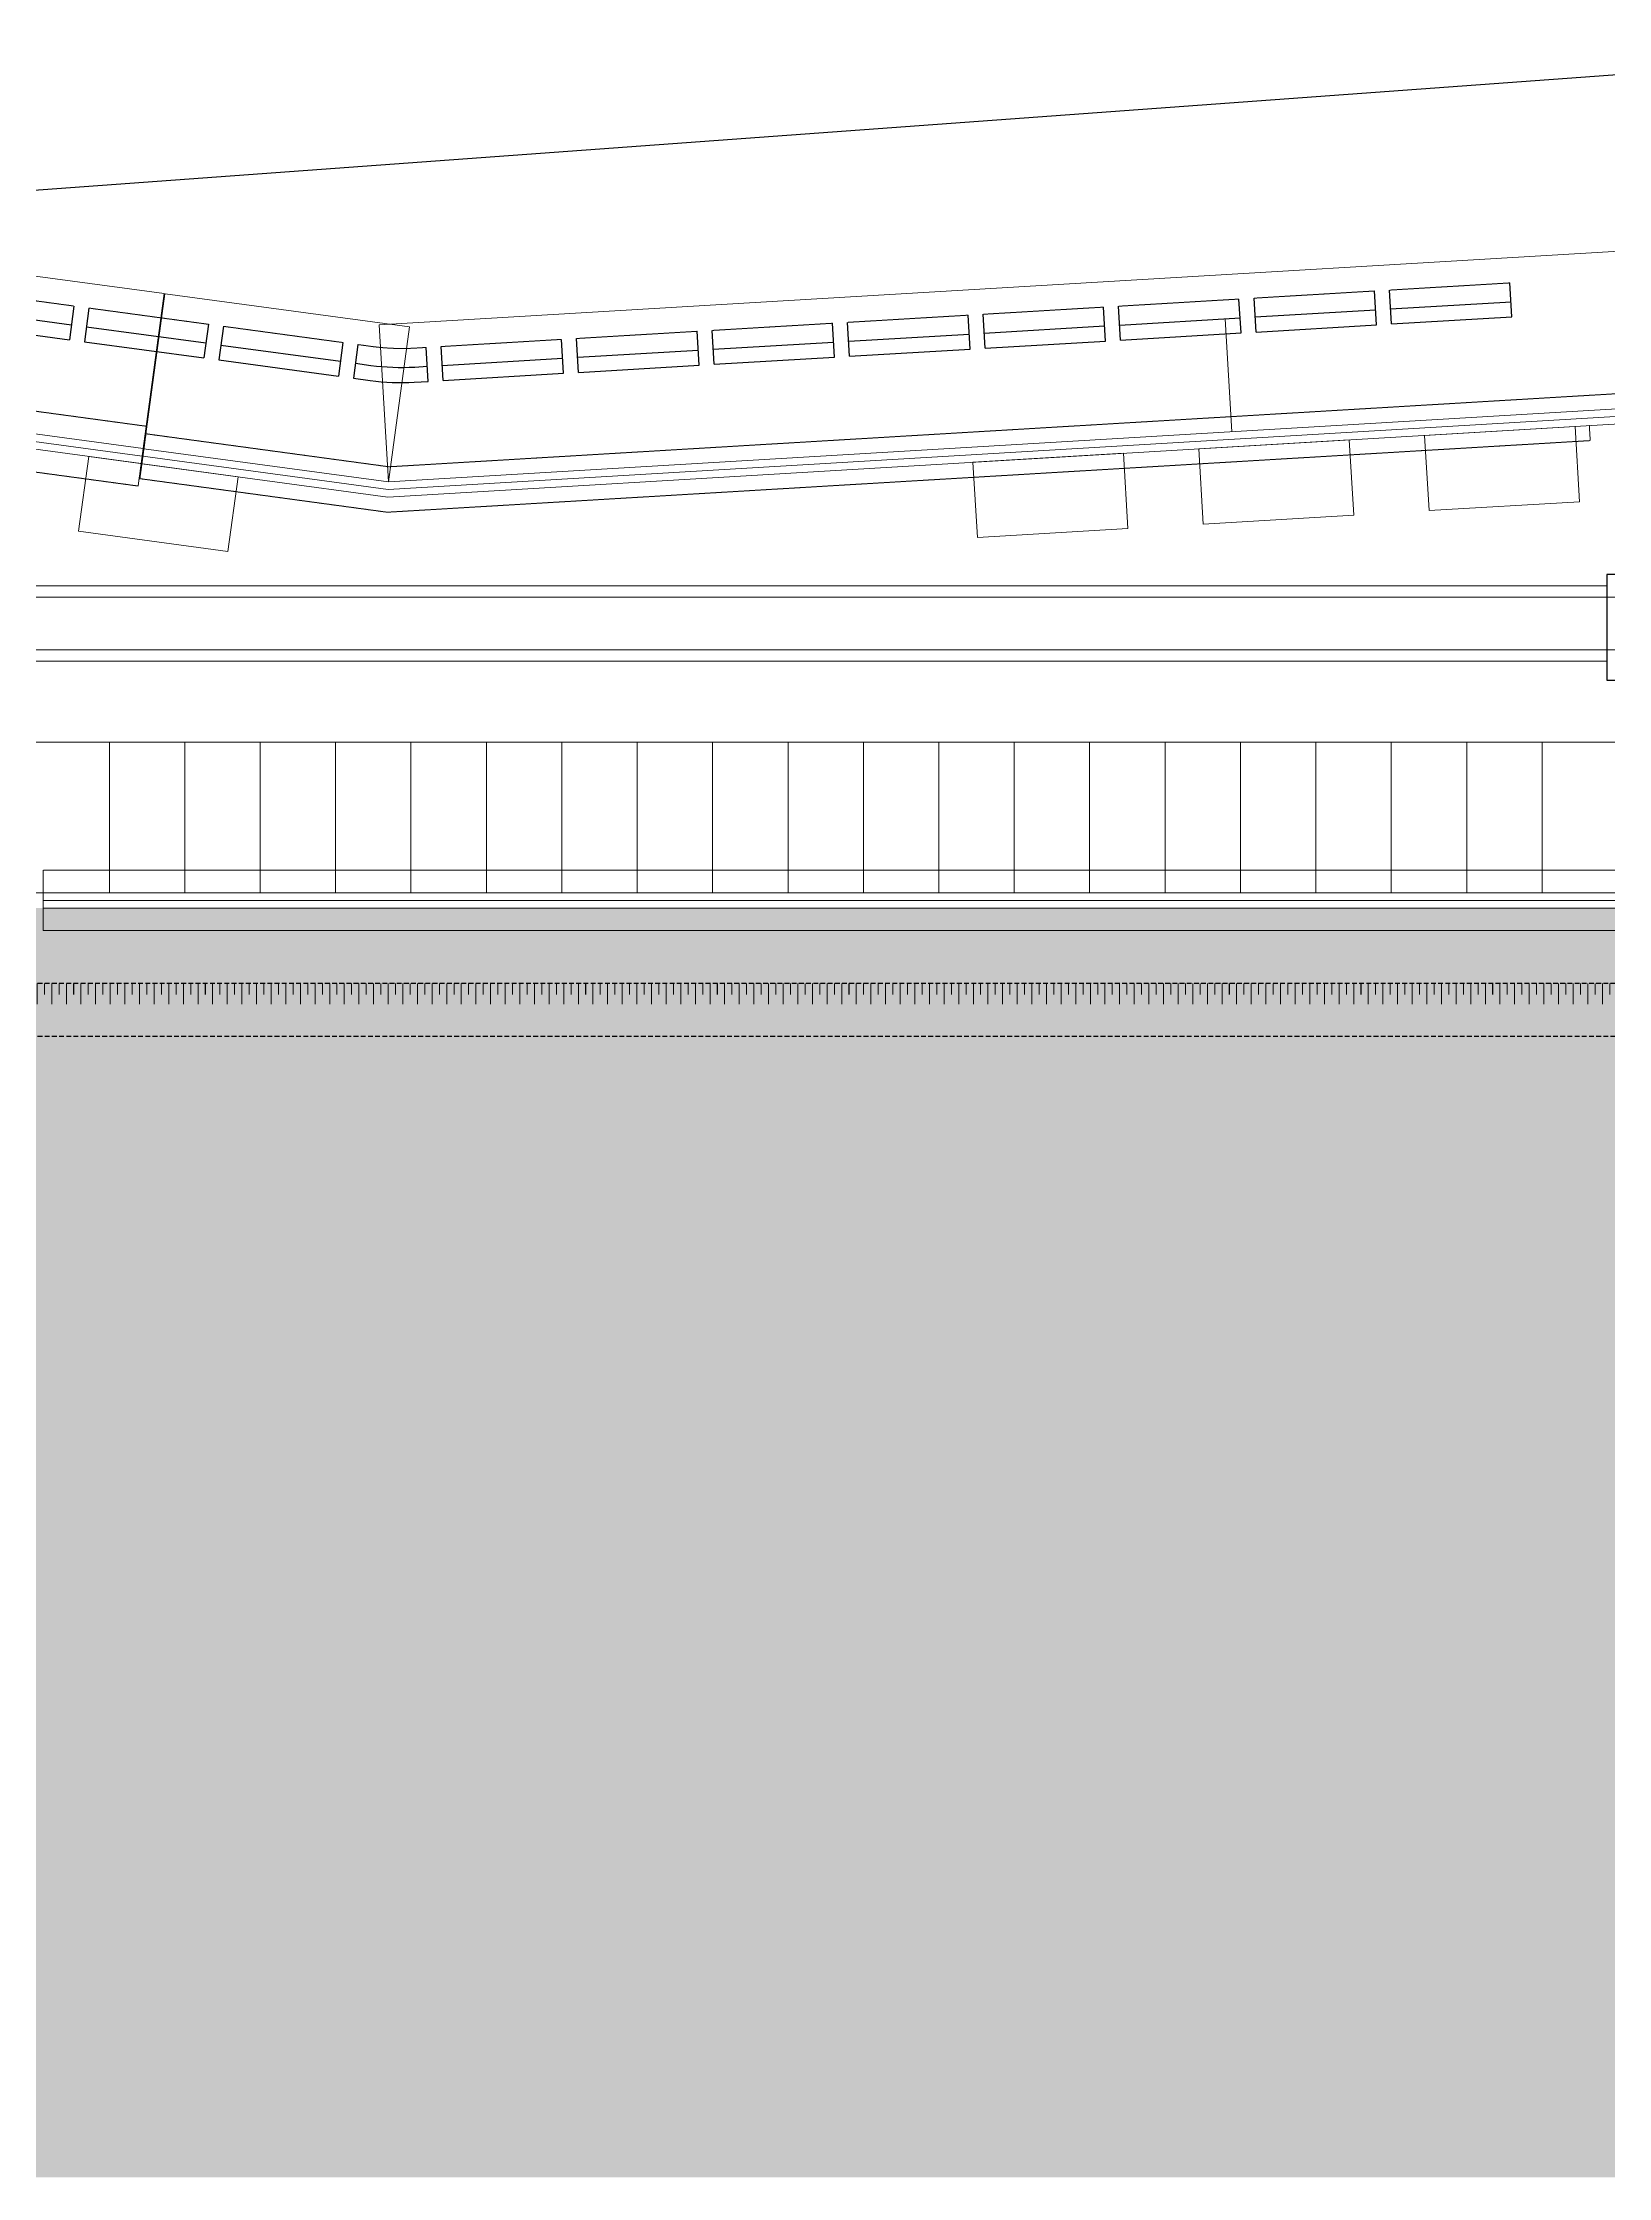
# Model space of a CAD drawing. Header units: millimetres. Extents: x -223101 to 128452, y -22249 to 35606.
# Drawn here: x -110195 to -89432, y -22249 to 6050 of the extents above; entities that cross this region are included whole.
import ezdxf

# ---------------------------------------------------------------- set-up
doc = ezdxf.new("R2010")
doc.units = ezdxf.units.MM
doc.linetypes.add('DASHED', pattern=[19.049999999999997, 12.7, -6.349999999999999])
doc.linetypes.add('DASHED2', pattern=[0.375, 0.25, -0.125])
doc.layers.get('Defpoints').update_dxf_attribs({"color": 6})
for name, color, linetype in [('0-MEP VIA HE', 4, 'Continuous'), ('00-Mepduong', 21, 'Continuous'), ('4', 4, 'DASHED'), ('Layer1', 113, 'Continuous')]:
    doc.layers.add(name, color=color, linetype=linetype)
for name, color, linetype, lineweight in [('1', 1, 'Continuous', 18), ('1.Fence Wall', 2, 'Continuous', 15), ('7', 7, 'Continuous', 15), ('ARC_DIM 250', 255, 'Continuous', 5), ('Foundation', 3, 'DASHED2', 9), ('L1-DRAINAGE-LONG_DITCH', 12, 'Continuous', 9), ('TAN CANG-profile- REVISE1$0$8', 17, 'Continuous', 0)]:
    doc.layers.add(name, color=color, linetype=linetype, lineweight=lineweight)
doc.layers.add('ARC-PAKING-AR', color=9, linetype='Continuous', lineweight=0, true_color=0x808080)
doc.styles.add('Metro-Text', font='arial.ttf')
doc.dimstyles.new('A3-250', dxfattribs={"dimscale": 0.25, "dimtxt": 1.6, "dimasz": 1.2, "dimexe": 0.5, "dimexo": 1, "dimgap": 0.5, "dimtad": 3, "dimdec": 0, "dimlfac": 1000, "dimdsep": 46, "dimtxsty": 'Metro-Text', "dimcen": 0, "dimclrd": 256, "dimclre": 256, "dimclrt": 2, "dimazin": 0, "dimtfac": 1, "dimtdec": 0, "dimtix": 1, "dimtmove": 2, "dimatfit": 3, "dimfxl": 6, "dimtfill": 1, "dimtfillclr": 11, "dimtolj": 1, "dimlwd": -1, "dimlwe": -1, "dimarcsym": 2})

# ---------------------------------------------------------------- blocks, each defined once
blk = doc.blocks.new('pk')
at = {"layer": 'ARC-PAKING-AR'}
for points in [[(-160.0103871354368, -4.676432172069326), (-160.0696331374347, -3.678188759018667), (-158.0731463111006, -3.559696756536141), (-158.0139003093354, -4.557940168539062)], [(-177.9200355608482, -4.946050232974812), (-177.7854451772291, -3.95514891075436), (-175.803642534418, -4.224329675547779), (-175.9382329166401, -5.215230996836908)], [(-165.9998791711405, -5.031887068063952), (-166.0591251715086, -4.033643654664047), (-164.0626383470371, -3.915151652530767), (-164.0033923450392, -4.91339506523218)], [(-163.0051331529394, -4.854159619193524), (-163.0643791551702, -3.855916207423434), (-161.0678923293017, -3.737424204126), (-161.0086463277694, -4.735667617293075)], [(-177.51203894848, -9.741315611754544), (-178.5120389349759, -9.741145514301024), (-178.5116987368092, -7.741145542939194), (-177.5116987512447, -7.741315641324036)], [(-176.5120389640797, -9.741487294319086), (-177.5120389489457, -9.741317194886506), (-177.5116987510119, -7.741317224455997), (-176.511698765913, -7.74148732284084)], [(-175.5120389785152, -9.741658975020982), (-176.5120389645454, -9.741488877334632), (-176.5116987649817, -7.741488905739971), (-175.511698781047, -7.74165900493972)], [(-174.5120389936492, -9.74183065770194), (-175.5120389775839, -9.74166055826936), (-175.5116987808142, -7.741660588071682), (-174.5116987954825, -7.741830686107278)], [(-173.512039006222, -9.742002338520251), (-174.5120389931835, -9.74183224036824), (-174.5116987952497, -7.74183226947207), (-173.511698809918, -7.742002367507666)], [(-172.5120390220545, -9.742174020619132), (-173.5120390073862, -9.742003921885043), (-173.5116988094524, -7.742003949708305), (-172.5116988257505, -7.742174049839377)], [(-171.5120390360244, -9.742345702135935), (-172.5120390229858, -9.742175603983924), (-172.5116988248192, -7.742175632389262), (-171.5116988397203, -7.742345731006935)], [(-170.5120390520897, -9.742517384001985), (-171.5120390371885, -9.742347285384312), (-171.5116988392547, -7.74234731332399), (-170.5116988536902, -7.742517411592416)], [(-169.5120390665252, -9.742689066217281), (-170.5120390520897, -9.742518966668285), (-170.5116988534573, -7.742518994840793), (-169.5116988678928, -7.742689093574882)], [(-168.5120390802622, -9.742860746686347), (-169.5120390674565, -9.74269064818509), (-169.5116988688242, -7.74269067728892), (-168.5116988820955, -7.742860774742439)], [(-167.5120390960947, -9.743032428435981), (-168.5120390795637, -9.742862329469062), (-168.5116988832597, -7.742862358223647), (-167.5116988976952, -7.743032457539812)], [(-166.5120391109958, -9.743204110767692), (-167.5120390953962, -9.743034011451527), (-167.5116988986265, -7.743034041021019), (-166.5116989118978, -7.743204138474539)], [(-165.512039125897, -9.743375791818835), (-166.5120391109958, -9.743205693899654), (-166.511698913062, -7.743205721839331), (-165.5116989277303, -7.743375820689835)], [(-164.5120391389355, -9.743547472637147), (-165.5120391251985, -9.743377374834381), (-165.5116989286616, -7.743377404054627), (-164.51169894333, -7.743547503137961)], [(-163.5120391556993, -9.74371915590018), (-164.5120391412638, -9.743549056584015), (-164.5116989428643, -7.743549085455015), (-163.511698957067, -7.743719183374196)], [(-162.512039169902, -9.743890837067738), (-163.5120391550008, -9.743720738450065), (-163.5116989566013, -7.74372076720465), (-162.5116989715025, -7.743890865822323)], [(-161.5120391838718, -9.744062518700957), (-162.5120391692035, -9.743892418802716), (-162.5116989698727, -7.743892448022962), (-161.511698987335, -7.744062546291389)], [(-160.5120391997043, -9.744234200567007), (-161.5120391845703, -9.744064101134427), (-161.5116989866365, -7.744064130354673), (-160.5116990027018, -7.744234229438007)], [(-159.5120392122772, -9.744405880803242), (-160.5120392004028, -9.744235783815384), (-160.5116990022361, -7.744235812337138), (-159.5116990152746, -7.744405909557827)], [(-158.5120392278768, -9.744577563134953), (-159.5120392129757, -9.74440746451728), (-159.5116990164388, -7.744407493970357), (-158.51169903134, -7.744577592355199)], [(-157.5120392425451, -9.744749244186096), (-158.5120392295066, -9.744579146732576), (-158.5116990306415, -7.74457917525433), (-157.5116990457755, -7.744749273289926)]]:
    blk.add_lwpolyline(points, close=True, dxfattribs=at)
blk = doc.blocks.new('trench thủ đức')
at = {"layer": '7'}
for p, q in [((-699.8224980831146, -1300.010095961392), (-499.8224971294403, -1300.010096080601)), ((-699.8224976062775, -2000.020377464592), (-499.8224980831146, -2000.020378418267))]:
    blk.add_line(p, q, dxfattribs=at)
at = {"layer": 'L1-DRAINAGE-LONG_DITCH', "ltscale": 2}
for points in [[(-24359.836820364, -1150.359066672623), (-699.8224959373474, -1150.020123846829)], [(-699.822496175766, -1300.020123489201), (-24359.836820364, -1300.359066672623)], [(-24359.83681988716, -2000.3590663746), (-699.822496175766, -2000.020096965134)], [(-699.8224964141846, -2150.020123548806), (-24359.83681964874, -2150.359066195786)]]:
    blk.add_lwpolyline(points, dxfattribs=at)
at = {"layer": 'Layer1'}
blk.add_lwpolyline([(-699.822496175766, -2400.010095901787), (700.1775028705597, -2400.010095961392), (700.1775031089783, -1000.010095544159), (-699.8224959373474, -1000.010096020997)], close=True, dxfattribs=at)
blk = doc.blocks.new('*D28')
at = {"layer": 'ARC_DIM 250', "transparency": 16777216}
for p, q in [((-94514.59763037572, 2389.56652599167), (-94425.50957484779, 892.8154848682952)), ((-94514.36589785061, 2389.880849875344), (-94514.49067595166, 2389.87342296326)), ((-94425.24219284068, 892.5308687596216), (-94425.36697094173, 892.5234418475375))]:
    blk.add_line(p, q, dxfattribs=at)
for points in [[(-94514.5477187097, 2389.569496781836), (-94514.64754204176, 2389.563555201503), (-94514.61545511673, 2389.865995987844)], [(-94425.45966318177, 892.818455658462), (-94425.55948651383, 892.8125140781285), (-94425.4917501068, 892.5160148721216)]]:
    blk.add_solid(points, dxfattribs=at)
at = {"layer": 'Defpoints', "color": 0, "transparency": 16777216}
for p in [(-94514.61545618076, 2389.865995924512), (-94425.49175117083, 892.5160148087898), (-94425.4917501068, 892.5160148721216)]:
    blk.add_point(p, dxfattribs=at)
at = {"layer": 'ARC_DIM 250', "color": 2, "transparency": 16777216, "insert": (-94469.72495505912, 1641.210566847099), "char_height": 0.4, "attachment_point": 5, "rotation": 273.40628093903183, "style": 'Metro-Text', "bg_fill": 3, "box_fill_scale": 1.1, "bg_fill_color": 256, "bg_fill_true_color": 13158600, "bg_fill_transparency": 0}
blk.add_mtext('\\A1;1500000', dxfattribs=at)
blk = doc.blocks.new('*U19')
at = {"layer": '1', "flags": 128}
for points in [[(0.1972853749381139, 4.880044351686375e-05), (0.1974214222710572, -0.2707675525896301)], [(0.2944278680043632, 9.760128839655935e-05), (0.2945010471179783, -0.1455720482350103)], [(0.100142881703016, -9.56458384715475e-11), (0.1002160602401598, -0.1456696495384672)]]:
    blk.add_lwpolyline(points, dxfattribs=at)
blk = doc.blocks.new('*D23')
at = {"layer": 'ARC_DIM 250', "transparency": 16777216}
for p, q in [((-80590.09067321423, 3804.352772663089), (-105732.6650843407, 2307.842664886828)), ((-80465.94484307813, 1723.652058194257), (-80589.79863019346, 3804.495376569134)), ((-105609.1181941969, 227.1063009360623), (-105732.9719813123, 2307.949619310929))]:
    blk.add_line(p, q, dxfattribs=at)
for points in [[(-80590.09364400439, 3804.402684329118), (-80590.08770242408, 3804.302860997061), (-80589.79120321805, 3804.370597404061)], [(-105732.6680551308, 2307.892576552857), (-105732.6621135505, 2307.7927532208), (-105732.9645543369, 2307.824840145856)]]:
    blk.add_solid(points, dxfattribs=at)
at = {"layer": 'Defpoints', "color": 0, "transparency": 16777216}
for p in [(-105732.9645543369, 2307.824840145856), (-80465.92998912733, 1723.402499864111), (-105609.1033402461, 226.8567426059162)]:
    blk.add_point(p, dxfattribs=at)
at = {"layer": 'ARC_DIM 250', "color": 2, "transparency": 16777216, "insert": (-93161.39744019453, 3056.426366327606), "char_height": 0.4, "attachment_point": 5, "rotation": 3.4062809338920625, "style": 'Metro-Text', "bg_fill": 3, "box_fill_scale": 1.1, "bg_fill_color": 256, "bg_fill_true_color": 13158600, "bg_fill_transparency": 0}
blk.add_mtext('\\A1;25187672', dxfattribs=at)
blk = doc.blocks.new('*D24')
at = {"layer": 'ARC_DIM 250', "transparency": 16777216}
for p, q in [((-118740.8971833617, 2008.454913519705), (-118462.0319224644, 4064.204532521515)), ((-108583.0426269322, 2723.979913707724), (-118461.7514476725, 4064.040340892223)), ((-108861.593807973, 668.3138341801023), (-108582.7285470757, 2724.063453181911))]:
    blk.add_line(p, q, dxfattribs=at)
for points in [[(-118461.7447266596, 4064.089887112917), (-118461.7581686855, 4063.990794671527), (-118462.0487249967, 4064.080666969776)], [(-108583.0359059193, 2724.029459928419), (-108583.0493479451, 2723.930367487028), (-108582.745349608, 2723.939587630171)]]:
    blk.add_solid(points, dxfattribs=at)
at = {"layer": 'Defpoints', "color": 0, "transparency": 16777216}
for p in [(-118462.0487249967, 4064.080666969776), (-118740.9307884263, 2008.207182416225), (-108861.6274130376, 668.0661030766223)]:
    blk.add_point(p, dxfattribs=at)
at = {"layer": 'ARC_DIM 250', "color": 2, "transparency": 16777216, "insert": (-113522.3527822289, 3394.336368547158), "char_height": 0.4, "attachment_point": 5, "rotation": 352.27490240658784, "style": 'Metro-Text', "bg_fill": 3, "box_fill_scale": 1.1, "bg_fill_color": 256, "bg_fill_true_color": 13158600, "bg_fill_transparency": 0}
blk.add_mtext('\\A1;9969785', dxfattribs=at)
blk = doc.blocks.new('*D20')
at = {"layer": 'ARC_DIM 250', "transparency": 16777216}
for p, q in [((-108851.6845637634, 666.9696313660588), (-108572.819302745, 2722.719251027027)), ((-105330.5185540195, 2282.770553896182), (-108572.5388279531, 2722.55505939773)), ((-105609.0697351815, 227.1044737093944), (-105330.204474163, 2282.854093370364))]:
    blk.add_line(p, q, dxfattribs=at)
for points in [[(-108572.5321069402, 2722.604605618424), (-108572.545548966, 2722.505513177033), (-108572.8361052773, 2722.595385475288)], [(-105330.5118330066, 2282.820100116876), (-105330.5252750325, 2282.721007675485), (-105330.2212766954, 2282.730227818625)]]:
    blk.add_solid(points, dxfattribs=at)
at = {"layer": 'Defpoints', "color": 0, "transparency": 16777216}
for p in [(-108572.8361052773, 2722.595385475288), (-108851.7181688281, 666.7219002625807), (-105609.1033402461, 226.8567426059162)]:
    blk.add_point(p, dxfattribs=at)
at = {"layer": 'ARC_DIM 250', "color": 2, "transparency": 16777216, "insert": (-106951.4844175744, 2502.989183081645), "char_height": 0.4, "attachment_point": 5, "rotation": 352.27490240571854, "style": 'Metro-Text', "bg_fill": 3, "box_fill_scale": 1.1, "bg_fill_color": 256, "bg_fill_true_color": 13158600, "bg_fill_transparency": 0}
blk.add_mtext('\\A1;3272313', dxfattribs=at)

msp = doc.modelspace()

# ---------------------------------------------------------------- hatches: boundary and pattern name
at = {"layer": 'TAN CANG-profile- REVISE1$0$8'}
h = msp.add_hatch(dxfattribs=at)
h.set_pattern_fill('GRASS', color=256, scale=69.99999999999996, angle=-61.06045100000868)
h.set_pattern_definition([(90, (-68749.99999894237, 249297.8143142943), (-1257.2358568, 1257.235856799999), [333.3749999999998, -2181.096713599999]), (45, (-68749.99999894237, 249297.8143142943), (-1257.235856949681, 1257.235856949681), [333.3749999999997, -1444.624999999998]), (135, (-68749.99999894237, 249297.8143142943), (-1257.235856949681, -1257.235856949681), [333.3749999999999, -1444.624999999999])])
h.paths.add_polyline_path([(9582.210082958336, -9609.04084289237), (9581.942400260246, -8049.891025039833), (9581.942399949417, -8048.910782068269), (9582.210082532023, -9608.060599711956)], flags=16)
edge = h.paths.add_edge_path(flags=16)
edge.add_arc((-62772.1654053455, -13395.44649859029), 457.7904711896107, 35.00000001340073, 144.9999999770538)
edge.add_arc((-63522.16540557554, -13395.44649855723), 457.7904709457905, 35.00000000198852, 144.9999999770538)
edge.add_arc((-64272.16540525097, -13395.44649903476), 457.7904710195357, 35.00000008892122, 144.9999999380741)
edge.add_arc((-65022.16540530801, -13395.44649931462), 457.7904714703035, 35.00000006827929, 144.9999999188712)
edge.add_arc((-65772.16540548031, -13395.44649938587), 457.790471251065, 35.00000008584463, 144.9999998990944)
edge.add_arc((-66522.16540555947, -13395.44649913313), 457.7904714457218, 35.00000003930171, 144.9999999252722)
edge.add_arc((-67272.16540562513, -13395.44649791927), 457.7904704335684, 34.99999995018653, 145.0000000090587)
edge.add_arc((-68022.16540505632, -13395.44649785315), 457.79047045815, 34.99999997916411, 145.000000087592)
edge.add_arc((-68772.16540524235, -13395.4464988854), 457.7904709826631, 35.00000004545487, 144.9999999252722)
edge.add_arc((-69522.16540520603, -13395.44649884128), 457.7904710072448, 35.00000007443242, 144.9999999444751)
edge.add_arc((-70272.16540484584, -13395.44649889041), 457.790470994954, 35.00000005994366, 144.9999999578509)
edge.add_arc((-71022.16540520487, -13395.44649960962), 457.7904717387055, 35.00000010866906, 144.9999998670895)
edge.add_arc((-71772.16540524841, -13395.44649892859), 457.7904710072448, 35.00000007443242, 144.9999999706528)
edge.add_arc((-71831.58522182063, -13583.56387859432), 550.197256988907, 125.0000001812105, 234.9999997965789)
edge.add_arc((-71884.58757880807, -14409.25908536569), 457.7904706896794, 124.9999999760875, 235.0000000291224)
edge.add_arc((-71884.58757778665, -15159.25908528536), 457.7904710195357, 125.0000000889212, 234.9999999380741)
edge.add_arc((-71884.58757842111, -15909.25908516685), 457.7904708300258, 125.0000000035268, 235.0000000291224)
edge.add_arc((-71848.23352927773, -16453.08503373375), 343.3110355949394, 150.5438045187122, 260.5438042389884)
edge.add_arc((-71529.63730605121, -16529.15315887122), 457.7904710072448, 215.0000000744324, 324.9999999054954)
edge.add_arc((-70779.63730652689, -16529.15315861336), 457.7904712756468, 215.0000001148222, 324.9999998990943)
edge.add_arc((-70029.63730635436, -16529.15315854212), 457.7904717018329, 215.0000000652026, 324.9999998734905)
edge.add_arc((-69279.63730640418, -16529.15315954736), 457.7904707388428, 215.0000000340426, 325.0000000096326)
edge.add_arc((-68529.63730634691, -16529.15315926739), 457.7904709703722, 215.000000030966, 324.9999999706528)
edge.add_arc((-67779.63730611687, -16529.15315930045), 457.7904709580814, 215.0000000164773, 324.9999999834548)
edge.add_arc((-67029.63730615319, -16529.15315934457), 457.7904709457905, 215.0000000019885, 324.9999999770538)
edge.add_arc((-66279.63730615366, -16529.1531589604), 457.7904712264833, 215.0000000568671, 324.9999999316731)
edge.add_arc((-65529.63730598113, -16529.15315888915), 457.7904712264833, 215.0000000568671, 324.9999998990943)
edge.add_arc((-64779.63730634155, -16529.15315884002), 457.7904712633559, 215.0000001003334, 324.9999999188711)
edge.add_arc((-64029.63730643515, -16529.15315877972), 457.7904712633559, 215.0000001003334, 324.9999999252722)
edge.add_arc((-63279.6373058235, -16529.15315901046), 457.7904714211401, 215.0000000103241, 324.9999999252722)
edge.add_arc((-62529.63730624143, -16529.15315885691), 457.7904710441174, 215.0000001178988, 324.9999999642519)
edge.add_arc((-61779.63730583817, -16529.15315920301), 457.7904709334996, 214.9999999874997, 324.999999950876)
edge.add_arc((-61093.98608679662, -16517.80673279532), 414.1722791135836, 221.4050185510077, 331.4050184445036)
edge.add_arc((-60992.91034038679, -16341.03577941621), 457.7904712264833, -54.99999994313293, 54.99999992527216)
edge.add_arc((-60992.91033981007, -15591.0357794303), 457.7904708300258, -54.9999999964732, 55.00000000294467)
edge.add_arc((-60992.91033906012, -14841.03577975731), 457.7904700862743, -55.0000000451986, 55.00000014577462)
edge.add_arc((-60992.91034084477, -14091.03577944264), 457.7904712019016, -54.9999999721105, 54.99999989938134)
edge.add_arc((-61017.91796177637, -13482.86104993371), 370.237551837182, -39.03519298349944, 70.96480698315466)
edge.add_arc((-61272.16540547565, -13395.44649857422), 457.7904709457905, 35.00000000198852, 144.9999999572771)
edge.add_arc((-62022.16540511523, -13395.44649862335), 457.7904709703722, 35.00000003096607, 144.9999999706528)
h.paths.add_polyline_path([(-181033.7198728618, -405.941416385991), (-180973.357038818, 826.1130989528028), (-178576.5578227319, 702.2037810798502), (-178634.3015943487, -458.7800865534809)])
h.paths.add_polyline_path([(-188122.6884418578, 1815.053821559704), (-181768.5935761539, 1815.053821559472), (-181768.5935766328, 38.35645730816759), (-188122.6884419195, 38.35645753913559)])
edge = h.paths.add_edge_path()
edge.add_line((-75471.36204096687, -7540.394745869562), (-80765.92998627992, -7540.394746026432))
edge.add_line((-80765.92998619739, -7540.394745972124), (-80765.92998623534, -5422.783928946941))
edge.add_line((-80765.92998621787, -5422.783928905381), (-170192.0802066734, -5423.72934363957))
edge.add_arc((-170192.0802063557, 2276.270657168236), 7700.000000793348, 215.1057117078572, 269.99999999710894, ccw=False)
edge.add_line((-176491.3916266115, -2151.897772473923), (-193148.1481470057, -2152.136389181833))
edge.add_line((-193148.1481471994, -2152.136389297433), (-193148.1624729036, -1152.136391445267))
edge.add_line((-193148.1624727984, -1152.136391358334), (-177084.5146319671, -1151.936932675686))
edge.add_line((-177084.5146318889, -1151.936932663259), (-177947.4292272661, 494.5548979275627))
edge.add_arc((-182981.9009971317, -2253.16660634923), 5735.492957513391, 28.62489486754856, 76.06601972943278)
edge.add_line((-181600.773067603, 3313.552814281313), (-185151.1616351289, 3319.183227151632))
edge.add_line((-185151.1616352418, 3319.183227136149), (-222508.194253788, 3272.210205121315))
edge.add_line((-222508.1942537065, 3272.2102051088), (-223091.0685439091, -22248.76742857476))
edge.add_line((-223091.0685439535, -22248.76742859068), (128452.3750591107, -22248.76742845707))
edge.add_line((128452.3750592048, -22248.76742839231), (128444.5230327307, 1853.538942233019))
edge.add_line((128444.5230326127, 1853.538942111423), (111536.7317118215, 2137.443747513986))
edge.add_line((111536.7317118136, 2137.443747586105), (91196.55545426894, 2558.080145867192))
edge.add_line((91196.55545426195, 2558.080145818531), (87479.26792757376, 1737.591924699547))
edge.add_line((87479.26792752196, 1737.591924719978), (84075.09496138815, 335.0950153165322))
edge.add_arc((74366.78739249415, 17347.03179942595), 19587.17000996846, -69.18810264442601, -60.28762548354939, ccw=False)
edge.add_arc((75175.99384484801, 15421.59318971646), 17499.99999555816, 276.9454590829592, 290.5751934544281, ccw=False)
edge.add_line((77292.17198540259, -1949.986759258085), (71480.00000059325, -1949.986758336134))
edge.add_line((71480.00000070024, -1949.986758283223), (71480.00000052934, -6107.727300236147))
edge.add_line((71480.00000055518, -6107.727300294326), (73027.48260316276, -5571.76790322602))
edge.add_line((73027.48260309955, -5571.767903238651), (86570.1881371591, -1148.103059926274))
edge.add_line((86570.18813711044, -1148.103059938294), (88400.24383394828, -1148.103059676389))
edge.add_line((88400.24383397202, -1148.103059650399), (88400.2416849715, -998.1030598066282))
edge.add_line((88400.24168504507, -998.1030598510988), (87750.20454261091, -998.0919631748984))
edge.add_line((87750.20454265119, -998.0919631323777), (87750.2045424484, 1001.922362192592))
edge.add_line((87750.20454226469, 1001.922362082405), (89750.2188671258, 1001.922362161742))
edge.add_line((89750.21886706201, 1001.922362238285), (89750.21886756469, -998.079786233895))
edge.add_line((89750.2188676087, -998.0797862863401), (89100.24168461107, -998.0797863060434))
edge.add_line((89100.24168477778, -998.0797862339532), (89100.24383381975, -1148.09303174034))
edge.add_line((89100.24383374851, -1148.093031792552), (97032.05073811451, -1155.343293368933))
edge.add_line((97032.05073813198, -1155.343293369981), (97031.10645178938, -2155.340881677897))
edge.add_line((97031.10645181348, -2155.340881586773), (86730.31385554082, -2148.126983237045))
edge.add_line((86730.3138554456, -2148.126983256778), (70267.5897305751, -7558.827850361704))
edge.add_line((70267.58973062353, -7558.827850395581), (-74768.4694053235, -7540.392139080912))
edge.add_line((-74768.46940539486, -7540.392139159725), (-75471.36204095697, -7540.394745918253))

# ---------------------------------------------------------------- linework, layer by layer
at = {"layer": '0-MEP VIA HE', "ltscale": 3}
msp.add_line((-118548.7631332549, 3495.877436012845), (-83513.03529182018, 6050.000001715787), dxfattribs=at)
at = {"layer": '00-Mepduong'}
for p, q in [((-90709.44567764655, 2415.999389521545), (-90736.18278860545, 2865.204378585739)), ((-109779.685745868, 2558.629714030831), (-109840.1748620636, 2112.713731587573)), ((-95900.25894496508, 2107.037215036748), (-95926.99605572002, 2556.242201761517)), ((-94303.08563195157, 2202.102499583561), (-94329.82274278684, 2651.307486945414)), ((-94103.43896784133, 2213.985660057922), (-94130.17607873387, 2663.190647524141)), ((-92506.26565450395, 2309.050944511429), (-92533.00276553386, 2758.255932718923)), ((-92306.61899045098, 2320.934105090098), (-92333.35610133002, 2770.139093517326)), ((-109581.5008631459, 2531.745662385132), (-109641.9899794346, 2085.829679617891)), ((-107996.0218010213, 2316.673248594103), (-108056.5109174744, 1870.757264646119)), ((-107797.8369182987, 2289.789196948404), (-107858.3260346366, 1843.873212791863)), ((-99693.54556385579, 1881.257164497976), (-99720.28267463797, 2330.462149300845)), ((-99493.89889974531, 1893.140324972221), (-99520.63601043413, 2342.345310099132)), ((-97896.72558619932, 1988.205609541212), (-97923.462696968, 2437.410595305089)), ((-97697.0789223552, 2000.088770004455), (-97723.81603312364, 2449.293755768333)), ((-96099.90560907556, 2095.154054562387), (-96126.6427199241, 2544.359040963231)), ((-106212.3578562319, 2074.716783261567), (-106272.8469726763, 1628.800797819975)), ((-106014.172973452, 2047.83273151156), (-106074.6620900474, 1601.916745850293)), ((-105084.0054960042, 1560.411828868731), (-105110.7426066623, 2009.616811969259)), ((-104884.3588318938, 1572.294989342976), (-104911.0959425519, 2021.499972443562)), ((-103287.1855185564, 1667.360273796599), (-103313.922629086, 2116.565257649519)), ((-103087.5388544324, 1679.243435231852), (-103114.2759650907, 2128.448418332438)), ((-101490.3655408864, 1774.308719800843), (-101517.1026516246, 2223.513703538396)), ((-101290.7188770423, 1786.191880264028), (-101317.4559874207, 2235.396864336682))]:
    msp.add_line(p, q, dxfattribs=at)
at = {"layer": '00-Mepduong', "flags": 128}
for points in [[(-92318.50215072895, 2520.580763179343), (-90721.32883779553, 2615.64604836324)], [(-111425.6539247172, 2327.786141408375), (-109840.1748626503, 2112.713727721479)], [(-111398.769872863, 2525.971024246013), (-109813.2908107961, 2310.898610559292)], [(-109615.105928016, 2284.014558809286), (-108029.6268660064, 2068.942145226756)], [(-97708.96208222082, 2199.735425869876), (-96111.78876902105, 2294.800711064658)], [(-95912.1421051767, 2306.683871528017), (-94314.96879197669, 2401.749156722799)], [(-94115.3221280392, 2413.632317510142), (-92518.14881478169, 2508.697602600616)], [(-94103.43896755402, 2213.985653133306), (-92506.26565408765, 2309.050938339147)], [(-92306.61899009265, 2320.934099022183), (-90709.44567736785, 2415.999384090595)], [(-109641.989979928, 2085.829676075839), (-108056.5109178607, 1870.757262389059)], [(-107831.441983018, 2042.058093592175), (-106245.9629210086, 1826.985680009588)], [(-101302.6020368772, 1985.838534103124), (-99705.42872367718, 2080.903819297964)], [(-99505.7820598908, 2092.786979865574), (-97908.60874642467, 2187.852265071473)], [(-99493.89889925427, 1893.140315708355), (-97896.72558578814, 1988.205600914313)], [(-97697.0789217354, 2000.088761492865), (-96099.90560874424, 2095.154046572454)], [(-95900.2589445404, 2107.037207370857), (-94303.0856313404, 2202.102492565638)], [(-107858.32603493, 1843.873210858786), (-106272.8469728053, 1628.800797067583)], [(-104896.2419920663, 1771.941642314312), (-103299.0686783913, 1867.006927635579)], [(-103099.4220143385, 1878.890088214248), (-101502.2487008722, 1973.955373420089)], [(-103087.5388537023, 1679.243424056971), (-101490.3655404447, 1774.308709147561)], [(-101290.7188761831, 1786.191869841539), (-99693.54556298314, 1881.257155036437)], [(-104884.3588313722, 1572.294978052727), (-103287.1855179061, 1667.360263258684)]]:
    msp.add_lwpolyline(points, dxfattribs=at)
for points in [[(-106047.7780382285, 1800.101628259639), (-105842.0015850255, 1772.187769611366, 0.04860802989585037), (-105260.4934002144, 1750.26104949991), (-105095.8886557374, 1760.058481538028)], [(-106074.6620901405, 1601.91674552625), (-105849.5732526992, 1571.383135263866, 0.04860802992452463), (-105268.0650675284, 1549.456415487279), (-105084.0054953675, 1560.411817369808)]]:
    msp.add_lwpolyline(points, format="xyb", dxfattribs=at)
at = {"layer": '1', "ltscale": 0.1}
msp.add_line((-110189.7726043678, -5321.792824234464), (-80694.65607786702, -5321.792830247083), dxfattribs=at)
at = {"layer": '1', "ltscale": 0.1, "flags": 128}
msp.add_lwpolyline([(-138499.7726052614, 1908.417260839429), (-118747.682611094, 1908.207205795276), (-108875.0694387452, 568.9736615067231)], dxfattribs=at)
at = {"layer": '1.Fence Wall', "flags": 128}
msp.add_lwpolyline([(-108861.6274127137, 668.0661029833136), (-108888.5114644525, 469.8812199370004), (-118754.434089692, 1808.207182400278), (-138499.7726052176, 1808.207182057085), (-138499.7726053308, 2008.207182141836), (-118740.9307883686, 2008.20718231186)], close=True, dxfattribs=at)
msp.add_lwpolyline([(-110189.772604412, -5421.792816704139), (-110189.7726042009, -5221.792816712754), (-80565.92998913967, -5221.792817173176), (-80565.929988969, -5421.792817362351), (-110189.7726043543, -5421.792816808447)], dxfattribs=at)
at = {"layer": '4', "ltscale": 5, "flags": 128}
for points in [[(-80765.92998909426, -7123.729347821558), (-170192.0802070318, -7123.729343862855, -0.2732022045487981), (-178423.1725330063, -2263.456110047759), (-179363.892305371, -442.7134409792488)], [(-80765.92998777668, -6423.729347667308), (-170192.0802069885, -6423.729343868094, -0.2729146847252105), (-177805.7175388894, -1933.542471830791), (-178628.4514747314, -341.1588243709994)]]:
    msp.add_lwpolyline(points, format="xyb", dxfattribs=at)
at = {"layer": 'Foundation', "ltscale": 5}
for points in [[(-92333.35610133002, 2770.139093517326), (-90736.18278860545, 2865.204378585739)], [(-111365.1648079354, 2773.702127717668), (-109779.685745868, 2558.629714030831)], [(-95926.99605572002, 2556.242201761517), (-94329.8227427291, 2651.307486841106)], [(-94130.17607873387, 2663.190647524141), (-92533.00276553386, 2758.255932718923)], [(-137809.8072045884, 1508.207182104408), (-138499.7726051632, 1508.207182138634), (-138499.7726053273, 2308.207181956095), (-118720.6758364696, 2308.2071823359), (-108821.3013352453, 965.3434270668658), (-108928.8375421873, 172.6038958424469), (-112209.807666516, 617.6720021460787)], [(-109581.5008631459, 2531.745662385132), (-107996.0218010213, 2316.673248594103)], [(-107797.836918241, 2289.789196844096), (-106212.3578562319, 2074.716783261567)], [(-101317.455987363, 2235.396864232374), (-99720.28267463797, 2330.462149300845)], [(-99520.63601043413, 2342.345310099132), (-97923.462696968, 2437.410595305089)], [(-97723.81603318139, 2449.293755872641), (-96126.64271998184, 2544.359041067597)], [(-104911.0959425519, 2021.499972443562), (-103313.922629086, 2116.565257649519)], [(-103114.2759650907, 2128.448418332438), (-101517.1026516246, 2223.513703538396)], [(-110189.77260465, -4921.792148450448), (-88999.92147587019, -4921.79281715292)], [(-87149.79063604737, -4921.792817021487), (-80565.9299889853, -4921.792817139416), (-80565.92998899438, -5721.792816643836), (-110189.772604646, -5721.792816101108), (-110189.7726046947, -4921.792816492263)]]:
    msp.add_lwpolyline(points, dxfattribs=at)
msp.add_lwpolyline([(-106014.1729735095, 2047.832731615927), (-105832.5369997512, 2023.193562174099, 0.04860802994337491), (-105251.0288145224, 2001.26684229332), (-105110.7426065471, 2009.616811760643)], format="xyb", dxfattribs=at)

# ---------------------------------------------------------------- block references
at = {"xscale": 999.9999999999999, "yscale": 999.9999999999999, "zscale": 999.9999999999999, "rotation": 359.971216863707}
for p in [(-110466.0681837719, -6423.729345944826), (-110272.0681836364, -6423.729345985514), (-110078.0681835586, -6423.729345921951), (-109884.0681836895, -6423.729345973639), (-109690.068183612, -6423.72934590996), (-109496.0681834765, -6423.729345950764), (-109302.0681833987, -6423.729345887084), (-109108.0681835298, -6423.729345938773), (-108914.068183452, -6423.72934587521), (-108720.0681833165, -6423.729345915839), (-108526.0681834474, -6423.729345967702), (-108332.0681833696, -6423.729345904023), (-108138.0681835007, -6423.729345955711), (-107944.0681833652, -6423.729345996457), (-107750.068183496, -6423.729346048145), (-107556.068183476, -6423.729345880158), (-107362.0681835493, -6423.729346036329), (-107168.0681834713, -6423.72934597265), (-106974.0681833938, -6423.729345909087), (-106780.0681835247, -6423.729345960775), (-106586.0681833894, -6423.729346001404), (-106392.0681835202, -6423.729346053267), (-106198.0681834425, -6423.729345989588), (-106004.0681835733, -6423.729346041277), (-105810.068183438, -6423.729346082022), (-105616.0681835689, -6423.72934613371), (-105422.0681834911, -6423.729346070148), (-105228.0681834134, -6423.729346006527), (-105034.0681834867, -6423.729346162523), (-104840.0681834089, -6423.72934609896), (-104646.0681835398, -6423.729346150649), (-104452.068183462, -6423.72934608697), (-104258.0681835354, -6423.729346243141), (-104064.0681835153, -6423.729346075153), (-103870.0681833798, -6423.729346115899), (-103676.0681835107, -6423.729346167587), (-103482.0681834329, -6423.729346103908), (-103288.068183564, -6423.729346155771), (-103094.068183486, -6423.729346092092), (-102900.0681835593, -6423.729346248088), (-102706.0681834818, -6423.729346184526), (-102512.068183404, -6423.729346120846), (-102318.0681835349, -6423.729346172651), (-102124.0681833994, -6423.72934621328), (-101930.068183588, -6423.72934616066), (-101736.0681834527, -6423.729346201522), (-101542.0681835836, -6423.729346253211), (-101348.068183448, -6423.72934629384), (-101154.0681836366, -6423.729346241336), (-100960.0681835014, -6423.729346281965), (-100766.0681834236, -6423.729346218402), (-100572.0681834967, -6423.729346374399), (-100378.0681834767, -6423.729346206412), (-100184.06818355, -6423.729346362525), (-99990.06818347226, -6423.729346298845), (-99796.06818360335, -6423.72934635065), (-99602.06818352535, -6423.729346287088), (-99408.06818365643, -6423.729346338776), (-99214.06818352093, -6423.729346379521), (-99020.0681835009, -6423.729346211534), (-98826.06818357401, -6423.729346367531), (-98632.06818349625, -6423.729346303968), (-98438.06818356959, -6423.729346459964), (-98244.0681835498, -6423.729346291977), (-98050.06818362267, -6423.72934644809), (-97856.06818354514, -6423.729346384411), (-97662.06818340963, -6423.729346425273), (-97468.06818359823, -6423.729346372653), (-97274.06818346272, -6423.729346413282), (-97080.06818359357, -6423.729346465087), (-96886.06818351604, -6423.729346401407), (-96692.06818364689, -6423.729346453096), (-96498.06818351138, -6423.729346493841), (-96304.06818343385, -6423.729346430162), (-96110.0681835647, -6423.729346481967), (-95916.06818348693, -6423.729346418288), (-95722.06818361802, -6423.729346469976), (-95528.06818348228, -6423.729346510838), (-95334.06818367087, -6423.729346458218), (-95140.0681835356, -6423.729346498847), (-94946.06818366668, -6423.729346550652), (-94752.06818353117, -6423.729346591281), (-94558.06818351115, -6423.72934642341), (-94364.06818358426, -6423.729346579406), (-94170.06818350672, -6423.729346515727), (-93976.06818363734, -6423.729346567532), (-93782.06818355958, -6423.729346503853), (-93588.06818363292, -6423.729346659966), (-93394.06818355538, -6423.729346596403), (-93200.06818368623, -6423.729346648091), (-93006.06818360847, -6423.729346584529), (-92812.06818347296, -6423.729346625158), (-92618.06818360381, -6423.729346676846), (-92424.06818352605, -6423.729346613283), (-92230.0681836569, -6423.729346664972), (-92036.06818357937, -6423.729346601292), (-91842.06818371022, -6423.729346653097), (-91648.06818363268, -6423.729346589418), (-91454.06818349718, -6423.72934663028), (-91260.06818362803, -6423.729346681968), (-91066.06818355026, -6423.729346618289), (-90872.06818368135, -6423.729346670094), (-90678.0681835456, -6423.729346710723), (-90484.06818367669, -6423.729346762411), (-90290.06818359892, -6423.729346698849), (-90096.06818352139, -6423.729346635169), (-89902.0681835945, -6423.729346791282), (-89708.06818351673, -6423.72934672772)]:
    msp.add_blockref('*U19', p, dxfattribs=at)
at = {"layer": 'ARC-PAKING-AR', "xscale": 1000, "yscale": 1000, "zscale": 1000, "rotation": 0.009836788504191105}
msp.add_blockref('pk', (68200.00156990357, 4550.000387041946), dxfattribs=at)
at = {"layer": 'L1-DRAINAGE-LONG_DITCH'}
msp.add_blockref('trench thủ đức', (-88749.9214753412, -0.6307311586569995), dxfattribs=at)

# ---------------------------------------------------------------- next in the draw order: dimensions: what is measured, and where the dimension line sits
at = {"layer": 'ARC_DIM 250'}
dim = msp.add_aligned_dim(p1=(-94514.61545618076, 2389.865995924512), p2=(-94425.49175117083, 892.5160148087889), distance=1.0659191755683096e-06, dimstyle='A3-250', dxfattribs=at)
dim.commit()
dim.dimension.update_dxf_attribs({"geometry": '*D28', "text_midpoint": (-94469.72495505912, 1641.210566847099)})

# ---------------------------------------------------------------- next in the draw order: linework, layer by layer
at = {"layer": '1', "ltscale": 0.1, "flags": 128}
msp.add_lwpolyline([(-108865.1601943845, 567.6294589124154), (-105612.8973834274, 126.4555391797912), (-80565.92998143157, 1617.275026032003), (-80565.92998960696, -2207.781863601413)], dxfattribs=at)
at = {"layer": '1.Fence Wall', "flags": 128}
msp.add_lwpolyline([(-108878.6022202073, 468.537017551309), (-108851.7181685617, 666.7219002736383), (-105609.1033399798, 226.8567426169175), (-80465.92998880323, 1723.402499770862), (-80465.92998907843, -2207.781863684766), (-80665.92998966028, -2207.781863391632), (-80665.92998944933, 1511.147551548202), (-105616.6914270256, 26.05433552298928), (-108878.602220416, 468.5370174359414)], dxfattribs=at)
at = {"layer": 'Foundation', "ltscale": 5}
msp.add_lwpolyline([(-89671.89474623802, 774.7499431262258), (-105624.263095081, -174.7502986270702), (-108905.4862720039, 270.3521346093039), (-108824.8341169738, 864.9067831002758), (-105601.5316719821, 427.6613768713432), (-80265.92998871545, 1935.660652641673), (-80265.92998914456, -2207.781863791402), (-80865.92998991802, -2207.781863191747), (-80865.92998932872, 1298.889398792759), (-87149.79323155119, 924.8678406754043)], dxfattribs=at)

# ---------------------------------------------------------------- next in the draw order: dimensions: what is measured, and where the dimension line sits
at = {"layer": 'ARC_DIM 250'}
for p1, p2, distance, picture, middle in [((-108861.6274130376, 668.0661030766205), (-118740.9307884263, 2008.207182416227), -2074.7026268342897, '*D24', (-113522.3527822289, 3394.336368547158)), ((-80465.92998912733, 1723.402499864111), (-105609.1033402461, 226.8567426059162), -2084.6510075633864, '*D23', (-93161.39744019453, 3056.426366327606))]:
    dim = msp.add_aligned_dim(p1=p1, p2=p2, distance=distance, dimstyle='A3-250', dxfattribs=at)
    dim.commit()
    dim.dimension.update_dxf_attribs({"geometry": picture, "text_midpoint": middle})

# ---------------------------------------------------------------- next in the draw order: linework, layer by layer
at = {"layer": 'Foundation', "ltscale": 5}
msp.add_line((-89671.89474629576, 774.749943230534), (-89683.77790708293, 974.3966071679606), dxfattribs=at)

# ---------------------------------------------------------------- next in the draw order: dimensions: what is measured, and where the dimension line sits
at = {"layer": 'ARC_DIM 250'}
dim = msp.add_aligned_dim(p1=(-105609.1033402461, 226.8567426059162), p2=(-108851.7181688281, 666.7219002625789), distance=-2074.7026275037597, dimstyle='A3-250', dxfattribs=at)
dim.commit()
dim.dimension.update_dxf_attribs({"geometry": '*D20', "text_midpoint": (-106951.4844175744, 2502.989183081645)})

doc.saveas('drawing.dxf')
